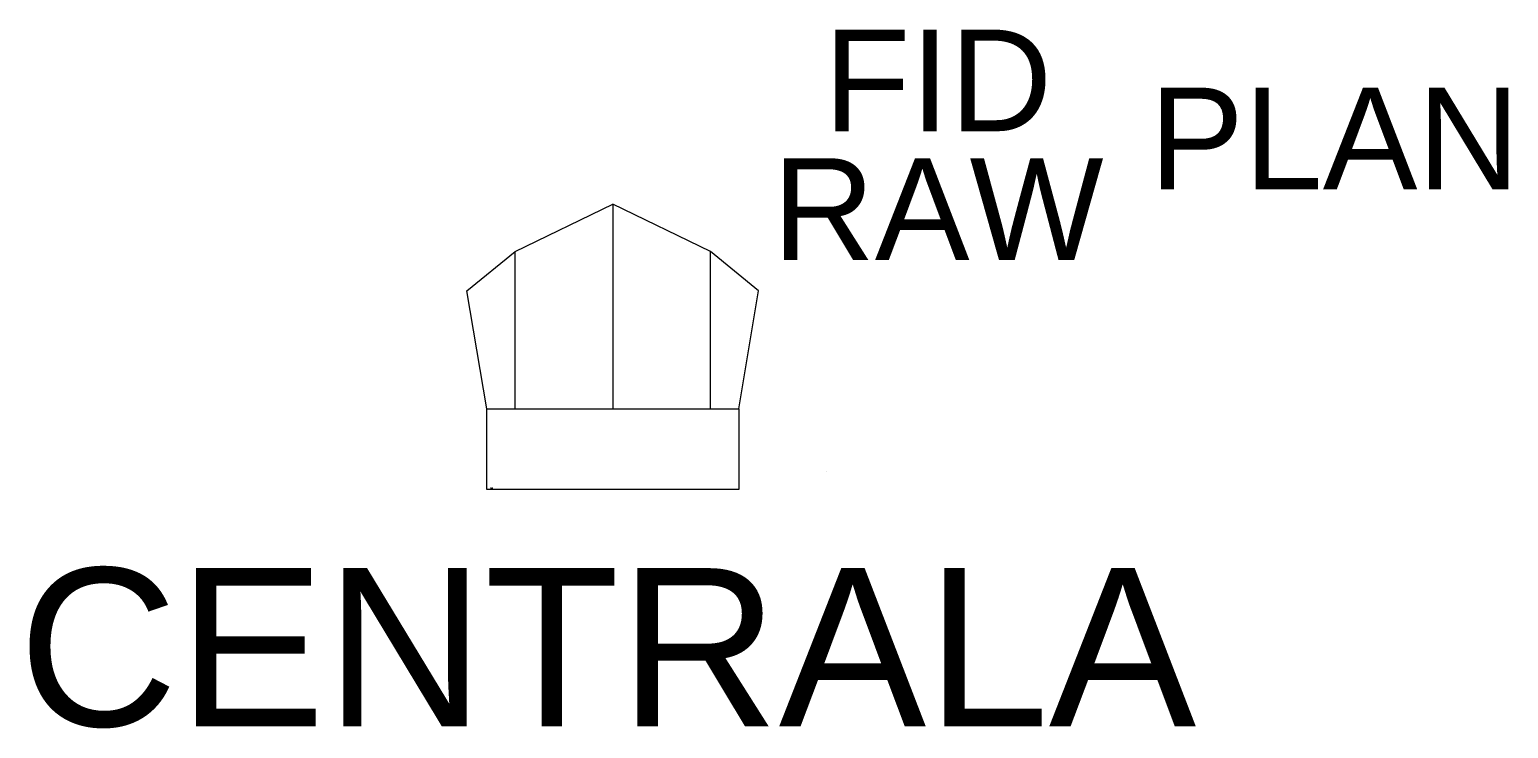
# Model space of a CAD drawing. Header units: millimetres. Extents: x -1032 to 1587, y -565 to 673.
import ezdxf
from ezdxf.enums import TextEntityAlignment as Align

# ---------------------------------------------------------------- set-up
doc = ezdxf.new("R2010")
doc.units = ezdxf.units.MM
doc.header["$LTSCALE"] = 0.25
doc.styles.add('opis_czujki', font='arial.ttf')
doc.styles.add('opis_czujki_2', font='arial.ttf')
doc.styles.add('ROMANS', font='ROMANS.shx', dxfattribs={"width": 0.8})

msp = doc.modelspace()

# ---------------------------------------------------------------- linework, layer by layer
for p, q in [((-172.3, 279.6), (0.7, 363.5)), ((173.7, 279.6), (0.7, 363.5)), ((0.7, 363.5), (0.7, 1.1)), ((-257.6, 210), (-172.3, 279.6)), ((-172.3, 1.1), (-172.3, 279.6)), ((173.7, 1.1), (173.7, 279.6)), ((259, 210), (173.7, 279.6)), ((-222.5, 1.1), (-257.6, 210)), ((223.9, 1.1), (259, 210)), ((378.5, -109.7), (378.5, -109.7))]:
    msp.add_line(p, q)
msp.add_lwpolyline([(-222.5, 1.1), (223.9, 1.1), (223.9, -141.8), (-222.5, -141.8)], close=True)

# ---------------------------------------------------------------- texts
for tag, text, height, style, flags, p in [('FID', 'XX', 180, 'opis_czujki_2', 9, (576.8, 582.8)), ('RAW', 'XX', 180, 'opis_czujki_2', 9, (576.8, 354.9)), ('CENTRALA', 'xx', 280, 'opis_czujki', 8, (-9, -421.1))]:
    msp.add_attdef(tag, text=text, height=height, dxfattribs=dict(style=style, flags=flags)).set_placement(p, align=Align.MIDDLE_CENTER)
at = {"style": 'opis_czujki_2', "flags": 9}
msp.add_attdef('PLAN', (951, 389.9), 'xx', height=180, dxfattribs=at)
at = {"style": 'ROMANS', "width": 0.8, "flags": 13}
msp.add_attdef('TYP', (-216.1, -141), 'ON30', height=2, dxfattribs=at)

doc.saveas('drawing.dxf')
